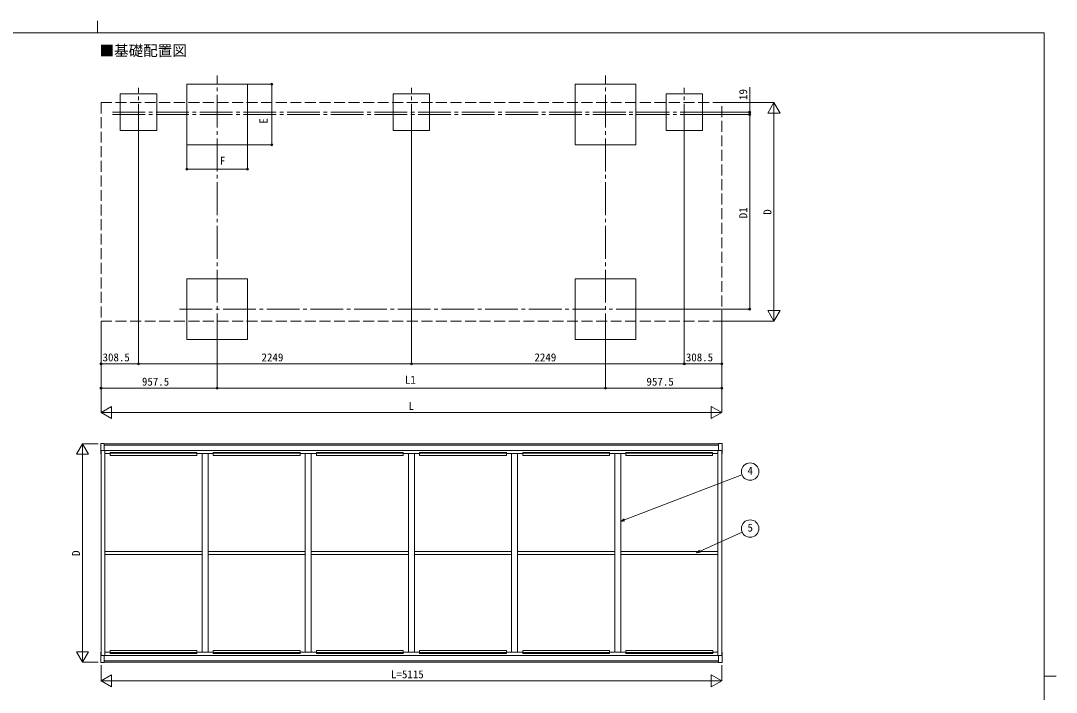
# Model space of a CAD drawing. Units: millimetres, scale not verified. Extents: x -7780 to 8280, y -5652 to 5795.
# Drawn here: x -513 to 8020, y 263 to 5795 of the extents above; entities that cross this region are included whole.
import ezdxf
from ezdxf.enums import TextEntityAlignment as Align

# ---------------------------------------------------------------- set-up
doc = ezdxf.new("R2010")
doc.units = ezdxf.units.MM
doc.header["$LTSCALE"] = 30
doc.linetypes.add('CHAIN2', pattern=[12, 9, -1, 1, -1])
doc.linetypes.add('DASHED3', pattern=[4, 3, -1])
for name, color, linetype, lineweight in [('0-1_USER1', 3, 'Continuous', 18), ('0-2_YKK_ZWAK', 4, 'Continuous', 9), ('0-3_YKK_11', 6, 'Continuous', 9)]:
    doc.layers.add(name, color=color, linetype=linetype, lineweight=lineweight)
doc.layers.add('0-4_YKK_12', color=3, linetype='Continuous')
doc.styles.add('ＭＳ ゴシック', font='')
doc.styles.get('ＭＳ ゴシック').set_extended_font_data('MS Gothic')

msp = doc.modelspace()

# ---------------------------------------------------------------- linework, layer by layer
at = {"layer": '0-1_USER1'}
for p, q in [((120.02, 5795), (120.02, 5695)), ((7920.02, 5695), (-7679.98, 5695)), ((7920.02, 5695), (7920.02, -4905)), ((7920.02, 395), (8020.02, 395))]:
    msp.add_line(p, q, dxfattribs=at)
at = {"layer": '0-2_YKK_ZWAK', "linetype": 'CHAIN2'}
for p, q in [((1106, 3114.29), (1106, 5343.94)), ((4305.99, 3114.29), (4305.99, 5343.94)), ((457, 4840.63), (457, 5242.41)), ((2706, 4840.63), (2706, 5242.41)), ((4955, 4840.63), (4955, 5242.41)), ((241.74, 5041.52), (5191.51, 5041.52)), ((241.74, 5022.52), (5191.51, 5022.52)), ((794.35, 3418.52), (4617.64, 3418.52))]:
    msp.add_line(p, q, dxfattribs=at)
at = {"layer": '0-2_YKK_ZWAK', "linetype": 'DASHED3'}
for p, q in [((148.5, 5120.52), (5263.49, 5120.52)), ((148.5, 5120.52), (148.5, 3320.52)), ((5263.49, 3320.52), (5263.49, 5120.52)), ((148.5, 3320.52), (5263.49, 3320.52))]:
    msp.add_line(p, q, dxfattribs=at)
at = {"layer": '0-2_YKK_ZWAK'}
for p, q in [((145.49, 2313.73), (145.48, 2227.73)), ((175.49, 2313.73), (145.49, 2313.73)), ((175.49, 2313.73), (175.49, 2255.24)), ((175.49, 2310.74), (5236.47, 2310.74)), ((5236.47, 2313.73), (5236.47, 2255.24)), ((5236.47, 2313.73), (5266.47, 2313.73)), ((5266.47, 2313.73), (5266.47, 2227.73)), ((148.48, 2227.73), (145.48, 2227.73)), ((148.48, 2255.24), (5263.47, 2255.24)), ((148.49, 2255.24), (148.49, 1710.73)), ((175.49, 2299.02), (5236.47, 2299.02)), ((180.98, 2228.82), (223.48, 2228.83)), ((180.99, 2255.24), (180.99, 1710.73)), ((223.48, 2239.48), (938.48, 2239.48)), ((223.48, 2214.73), (223.48, 2239.48)), ((938.48, 2231.54), (223.48, 2231.55)), ((938.48, 2239.48), (938.48, 2214.73)), ((938.48, 2228.83), (1073.48, 2228.83)), ((980.99, 2228.66), (980.99, 1710.73)), ((1030.99, 2228.66), (1030.99, 1710.73)), ((1073.48, 2239.49), (1788.47, 2239.48)), ((1073.48, 2214.74), (1073.48, 2239.49)), ((1788.47, 2231.54), (1073.48, 2231.55)), ((1788.47, 2239.48), (1788.47, 2214.73)), ((1788.47, 2228.83), (1923.47, 2228.83)), ((1830.99, 2228.7), (1830.99, 1710.73)), ((1880.99, 2228.71), (1880.99, 1710.73)), ((1923.47, 2239.49), (2638.47, 2239.48)), ((1923.47, 2214.74), (1923.47, 2239.49)), ((2638.47, 2231.54), (1923.47, 2231.55)), ((2638.47, 2239.48), (2638.47, 2214.73)), ((2638.47, 2228.83), (2773.47, 2228.83)), ((2680.99, 2228.74), (2680.99, 1710.73)), ((2730.99, 2228.75), (2730.99, 1710.73)), ((2773.47, 2239.49), (3488.47, 2239.48)), ((2773.47, 2214.74), (2773.47, 2239.49)), ((3488.47, 2231.54), (2773.47, 2231.55)), ((3488.47, 2239.48), (3488.47, 2214.73)), ((3488.47, 2228.83), (3623.47, 2228.83)), ((3530.99, 2228.79), (3530.99, 1710.73)), ((3580.99, 2228.79), (3580.99, 1710.73)), ((3623.47, 2239.49), (4338.47, 2239.48)), ((3623.47, 2214.74), (3623.47, 2239.49)), ((4338.47, 2231.54), (3623.47, 2231.55)), ((4338.47, 2239.48), (4338.47, 2214.73)), ((4338.47, 2228.83), (4473.47, 2228.83)), ((4380.99, 2228.83), (4380.99, 1710.73)), ((4430.99, 2228.83), (4430.99, 1710.73)), ((4473.47, 2239.49), (5188.47, 2239.48)), ((4473.47, 2214.74), (4473.47, 2239.49)), ((5188.47, 2231.54), (4473.47, 2231.55)), ((5188.47, 2239.48), (5188.47, 2214.73)), ((5188.47, 2228.82), (5230.97, 2228.82)), ((5230.98, 2255.24), (5230.99, 1710.73)), ((5263.47, 2227.73), (5266.47, 2227.73)), ((5263.48, 2255.24), (5263.49, 1710.73)), ((938.48, 2214.73), (223.48, 2214.73)), ((1788.47, 2214.73), (1073.48, 2214.74)), ((2638.47, 2214.73), (1923.47, 2214.74)), ((3488.47, 2214.73), (2773.47, 2214.74)), ((4338.47, 2214.73), (3623.47, 2214.74)), ((5188.47, 2214.73), (4473.47, 2214.74)), ((148.5, 566.22), (148.49, 1710.73)), ((181, 566.22), (180.99, 1710.73)), ((981, 592.64), (980.99, 1710.73)), ((1031, 592.64), (1030.99, 1710.73)), ((1831, 592.64), (1830.99, 1710.73)), ((1881, 592.64), (1880.99, 1710.73)), ((2681, 592.64), (2680.99, 1710.73)), ((2731, 592.64), (2730.99, 1710.73)), ((3531, 592.64), (3530.99, 1710.73)), ((3581, 592.64), (3580.99, 1710.73)), ((4381, 592.64), (4380.99, 1710.73)), ((4431, 592.64), (4430.99, 1710.73)), ((5231, 566.22), (5230.99, 1710.73)), ((5263.5, 566.22), (5263.49, 1710.73)), ((181, 1423.23), (981, 1423.23)), ((181, 1398.97), (981, 1398.97)), ((1031, 1423.23), (1831, 1423.23)), ((1031, 1398.97), (1831, 1398.97)), ((1881, 1423.23), (2681, 1423.23)), ((1881, 1398.97), (2681, 1398.97)), ((2731, 1423.23), (3531, 1423.23)), ((2731, 1398.97), (3531, 1398.97)), ((3581, 1423.23), (4381, 1423.23)), ((3581, 1398.97), (4381, 1398.97)), ((4431, 1423.23), (5230.99, 1423.23)), ((4431, 1398.97), (5230.99, 1398.97)), ((938.49, 606.73), (223.49, 606.74)), ((223.49, 606.74), (223.49, 581.99)), ((938.49, 581.98), (938.49, 606.73)), ((1788.49, 606.73), (1073.49, 606.74)), ((1073.49, 606.74), (1073.49, 581.99)), ((1788.49, 581.98), (1788.49, 606.73)), ((2638.49, 606.73), (1923.49, 606.74)), ((1923.49, 606.74), (1923.49, 581.99)), ((2638.49, 581.98), (2638.49, 606.73)), ((3488.49, 606.73), (2773.49, 606.74)), ((2773.49, 606.74), (2773.49, 581.99)), ((3488.49, 581.98), (3488.49, 606.73)), ((4338.49, 606.73), (3623.49, 606.74)), ((3623.49, 606.74), (3623.49, 581.99)), ((4338.49, 581.98), (4338.49, 606.73)), ((5188.49, 606.73), (4473.49, 606.74)), ((4473.49, 606.74), (4473.49, 581.99)), ((5188.49, 581.98), (5188.49, 606.73)), ((145.5, 507.73), (145.5, 593.73)), ((148.5, 593.73), (145.5, 593.73)), ((148.5, 566.22), (5263.5, 566.22)), ((175.5, 507.73), (175.5, 566.22)), ((175.5, 522.44), (5236.49, 522.44)), ((181, 592.64), (223.49, 592.64)), ((938.49, 589.92), (223.49, 589.93)), ((223.49, 581.99), (938.49, 581.98)), ((938.49, 592.64), (1073.49, 592.64)), ((1788.49, 589.92), (1073.49, 589.93)), ((1073.49, 581.99), (1788.49, 581.98)), ((1788.49, 592.64), (1923.49, 592.64)), ((2638.49, 589.92), (1923.49, 589.93)), ((1923.49, 581.99), (2638.49, 581.98)), ((2638.49, 592.64), (2773.49, 592.64)), ((3488.49, 589.92), (2773.49, 589.93)), ((2773.49, 581.99), (3488.49, 581.98)), ((3488.49, 592.64), (3623.49, 592.64)), ((4338.49, 589.92), (3623.49, 589.93)), ((3623.49, 581.99), (4338.49, 581.98)), ((4338.49, 592.64), (4473.49, 592.64)), ((5188.49, 589.92), (4473.49, 589.93)), ((4473.49, 581.99), (5188.49, 581.98)), ((5188.49, 592.64), (5231, 592.64)), ((5236.49, 507.73), (5236.49, 566.22)), ((5263.5, 593.73), (5266.5, 593.73)), ((5266.49, 507.73), (5266.5, 593.73)), ((175.5, 507.73), (145.5, 507.73)), ((175.5, 510.72), (5236.49, 510.72)), ((5236.49, 507.73), (5266.49, 507.73))]:
    msp.add_line(p, q, dxfattribs=at)
for points in [[(856, 4772.52), (1356, 4772.52), (1356, 5272.52), (856, 5272.52)], [(4555.99, 4772.52), (4055.99, 4772.52), (4055.99, 5272.52), (4555.99, 5272.52)], [(307, 4891.52), (607, 4891.52), (607, 5191.52), (307, 5191.52)], [(2556, 4891.52), (2856, 4891.52), (2856, 5191.52), (2556, 5191.52)], [(4805, 4891.52), (5105, 4891.52), (5105, 5191.52), (4805, 5191.52)], [(856, 3168.52), (1356, 3168.52), (1356, 3668.52), (856, 3668.52)], [(4555.99, 3168.52), (4055.99, 3168.52), (4055.99, 3668.52), (4555.99, 3668.52)]]:
    msp.add_lwpolyline(points, close=True, dxfattribs=at)
at = {"layer": '0-3_YKK_11'}
for p, q in [((1357, 5272.52), (1557, 5272.52)), ((1556, 5272.52), (1556, 4772.52)), ((5264.49, 5120.52), (5694.49, 5120.52)), ((5693.49, 5120.52), (5643.49, 5033.91)), ((5693.49, 5120.52), (5743.49, 5033.91)), ((5693.49, 5120.52), (5693.49, 4947.31)), ((5192.51, 5041.52), (5494.49, 5041.52)), ((5192.51, 5022.52), (5494.49, 5022.52)), ((5192.51, 5022.52), (5494.49, 5022.52)), ((5493.49, 3418.52), (5493.49, 5022.52)), ((5643.49, 5033.91), (5743.49, 5033.91)), ((5693.49, 5020.52), (5693.49, 3420.52)), ((457, 4839.63), (457, 2967.52)), ((457, 4839.63), (457, 2967.52)), ((2706, 4839.63), (2706, 2967.52)), ((2706, 4839.63), (2706, 2967.52)), ((4955, 4839.63), (4955, 2967.52)), ((4955, 4839.63), (4955, 2967.52)), ((856, 4771.52), (856, 4571.52)), ((1356, 4771.52), (1356, 4571.52)), ((1357, 4772.52), (1557, 4772.52)), ((856, 4572.52), (1356, 4572.52)), ((4618.64, 3418.52), (5494.49, 3418.52)), ((5693.49, 3320.52), (5693.49, 3493.72)), ((5693.49, 3320.52), (5643.49, 3407.12)), ((5743.49, 3407.12), (5643.49, 3407.12)), ((5693.49, 3320.52), (5743.49, 3407.12)), ((148.5, 3319.52), (148.5, 2567.52)), ((148.5, 3319.52), (148.5, 2767.52)), ((148.5, 3319.52), (148.5, 2967.52)), ((5263.49, 3319.52), (5263.49, 2567.52)), ((5263.49, 3319.52), (5263.49, 2767.52)), ((5263.5, 3319.52), (5263.5, 2967.52)), ((5264.49, 3320.52), (5694.49, 3320.52)), ((1106, 3113.29), (1106, 2767.52)), ((1106, 3113.29), (1106, 2767.52)), ((4305.99, 3113.29), (4305.99, 2767.52)), ((4305.99, 3113.29), (4305.99, 2767.52)), ((457, 2968.52), (148.5, 2968.52)), ((457, 2968.52), (2706, 2968.52)), ((4955, 2968.52), (2706, 2968.52)), ((4955, 2968.52), (5263.5, 2968.52)), ((148.5, 2768.52), (1106, 2768.52)), ((1106, 2768.52), (4305.99, 2768.52)), ((4305.99, 2768.52), (5263.49, 2768.52)), ((148.5, 2568.52), (235.1, 2618.52)), ((148.5, 2568.52), (235.1, 2518.52)), ((148.5, 2568.52), (321.7, 2568.52)), ((235.1, 2518.52), (235.1, 2618.52)), ((248.5, 2568.52), (5163.49, 2568.52)), ((5263.49, 2568.52), (5090.29, 2568.52)), ((5263.49, 2568.52), (5176.89, 2618.52)), ((5176.89, 2618.52), (5176.89, 2518.52)), ((5263.49, 2568.52), (5176.89, 2518.52)), ((-4.5, 2310.74), (-54.5, 2224.14)), ((124.42, 2310.74), (-5.5, 2310.74)), ((-4.5, 2310.74), (45.5, 2224.14)), ((-4.5, 2310.74), (-4.5, 2137.53)), ((-54.5, 2224.14), (45.5, 2224.14)), ((-4.5, 610.72), (-4.5, 2210.74)), ((-4.5, 510.72), (-4.5, 683.93)), ((-4.5, 510.72), (-54.5, 597.33)), ((45.5, 597.33), (-54.5, 597.33)), ((-4.5, 510.72), (45.5, 597.33)), ((124.5, 510.72), (-5.5, 510.72)), ((148.5, 486.73), (148.5, 356.73)), ((5263.5, 486.73), (5263.5, 356.75)), ((148.5, 357.73), (235.1, 407.73)), ((148.5, 357.73), (235.1, 307.73)), ((148.5, 357.73), (321.7, 357.73)), ((235.1, 307.73), (235.1, 407.73)), ((248.5, 357.73), (5163.5, 357.75)), ((5263.5, 357.75), (5090.29, 357.75)), ((5263.5, 357.75), (5176.9, 407.75)), ((5176.9, 407.75), (5176.9, 307.75)), ((5263.5, 357.75), (5176.9, 307.75))]:
    msp.add_line(p, q, dxfattribs=at)
for points in [[(5493.49, 5022.52), (5493.49, 5041.52), (5493.49, 5248.61)], [(4430.99, 1670.66), (4462.72, 1682.88), (5429.9, 2055.23)], [(4466, 1674.37), (4430.99, 1670.66), (4459.45, 1691.38)], [(5053.95, 1411.4), (5084.93, 1425.41), (5431.49, 1582.11)], [(5088.68, 1417.11), (5053.95, 1411.4), (5081.17, 1433.71)]]:
    msp.add_lwpolyline(points, dxfattribs=at)
for centre, radius in [((1556, 5272.52), 8.5), ((5493.49, 5041.52), 8.5), ((5493.49, 5022.52), 8.5), ((5493.49, 5022.52), 8.5), ((1556, 4772.52), 8.5), ((856, 4572.52), 8.5), ((1356, 4572.52), 8.5), ((5493.49, 3418.52), 8.5), ((148.5, 2968.52), 8.5), ((457, 2968.52), 8.5), ((457, 2968.52), 8.5), ((2706, 2968.52), 8.5), ((2706, 2968.52), 8.5), ((4955, 2968.52), 8.5), ((4955, 2968.52), 8.5), ((5263.5, 2968.52), 8.5), ((148.5, 2768.52), 8.5), ((1106, 2768.52), 8.5), ((1106, 2768.52), 8.5), ((4305.99, 2768.52), 8.5), ((4305.99, 2768.52), 8.5), ((5263.49, 2768.52), 8.5), ((5497.1, 2081.1), 72), ((5497.1, 1611.77), 72)]:
    msp.add_circle(centre, radius, dxfattribs=at)

# ---------------------------------------------------------------- texts
at = {"layer": '0-3_YKK_11', "style": 'ＭＳ ゴシック'}
for s, p in [('19', (5492.69, 5142.21)), ('E', (1540, 4947.41)), ('D1', (5492.89, 4167.72)), ('D', (5692.69, 4196.52)), ('D', (-5.3, 1386.73))]:
    msp.add_text(s, height=65.98, rotation=90, dxfattribs=at).set_placement(p, align=Align.BOTTOM_LEFT)
for s, p in [('F', (1127.81, 4588.52)), ('308.5', (161.15, 2969.32)), ('2249', (1471.1, 2969.32)), ('2249', (3720.1, 2969.32)), ('308.5', (4967.65, 2969.32)), ('957.5', (485.65, 2769.32)), ('L1', (2653.2, 2784.52)), ('957.5', (4643.14, 2769.32)), ('L', (2682, 2569.32)), ('4', (5475.5, 2036.1)), ('5', (5475.5, 1566.77)), ('L=5115', (2538, 358.54))]:
    msp.add_text(s, height=65.98, dxfattribs=at).set_placement(p, align=Align.BOTTOM_LEFT)
at = {"layer": '0-4_YKK_12', "style": 'ＭＳ ゴシック'}
msp.add_text('■基礎配置図', height=87.98, dxfattribs=at).set_placement((135.7, 5478.07), align=Align.BOTTOM_LEFT)

doc.saveas('drawing.dxf')
